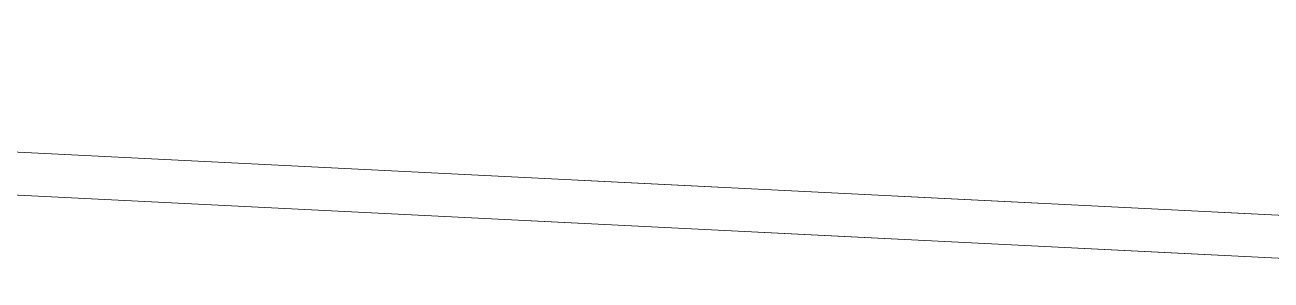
# Model space of a CAD drawing. Header units: metres. Extents: x 10 to 831, y 10 to 584.
# Drawn here: x 55.54 to 68.01, y 286.28 to 288.83 of the extents above; entities that cross this region are included whole.
import ezdxf

# ---------------------------------------------------------------- set-up
doc = ezdxf.new("R2010")
doc.units = ezdxf.units.M
doc.layers.add('VIS', color=8, linetype='Continuous', lineweight=13)

msp = doc.modelspace()

# ---------------------------------------------------------------- linework, layer by layer
at = {"layer": 'VIS'}
for p, q in [((30, 288.8299), (72.6768, 286.696)), ((72.4768, 286.278), (30, 288.4019)), ((56.0712, 287.5264), (54.6708, 287.5964)), ((59.2724, 287.3664), (57.872, 287.4364)), ((62.4736, 287.2064), (61.0728, 287.2764)), ((65.6744, 287.0464), (64.274, 287.1164)), ((56.8716, 287.0584), (57.872, 287.0084)), ((68.8756, 286.8864), (67.4752, 286.9564)), ((60.0728, 286.8984), (61.0728, 286.8484)), ((62.8736, 286.7584), (64.274, 286.6884)), ((66.0748, 286.5984), (67.4752, 286.5284))]:
    msp.add_line(p, q, dxfattribs=at)

doc.saveas('drawing.dxf')
